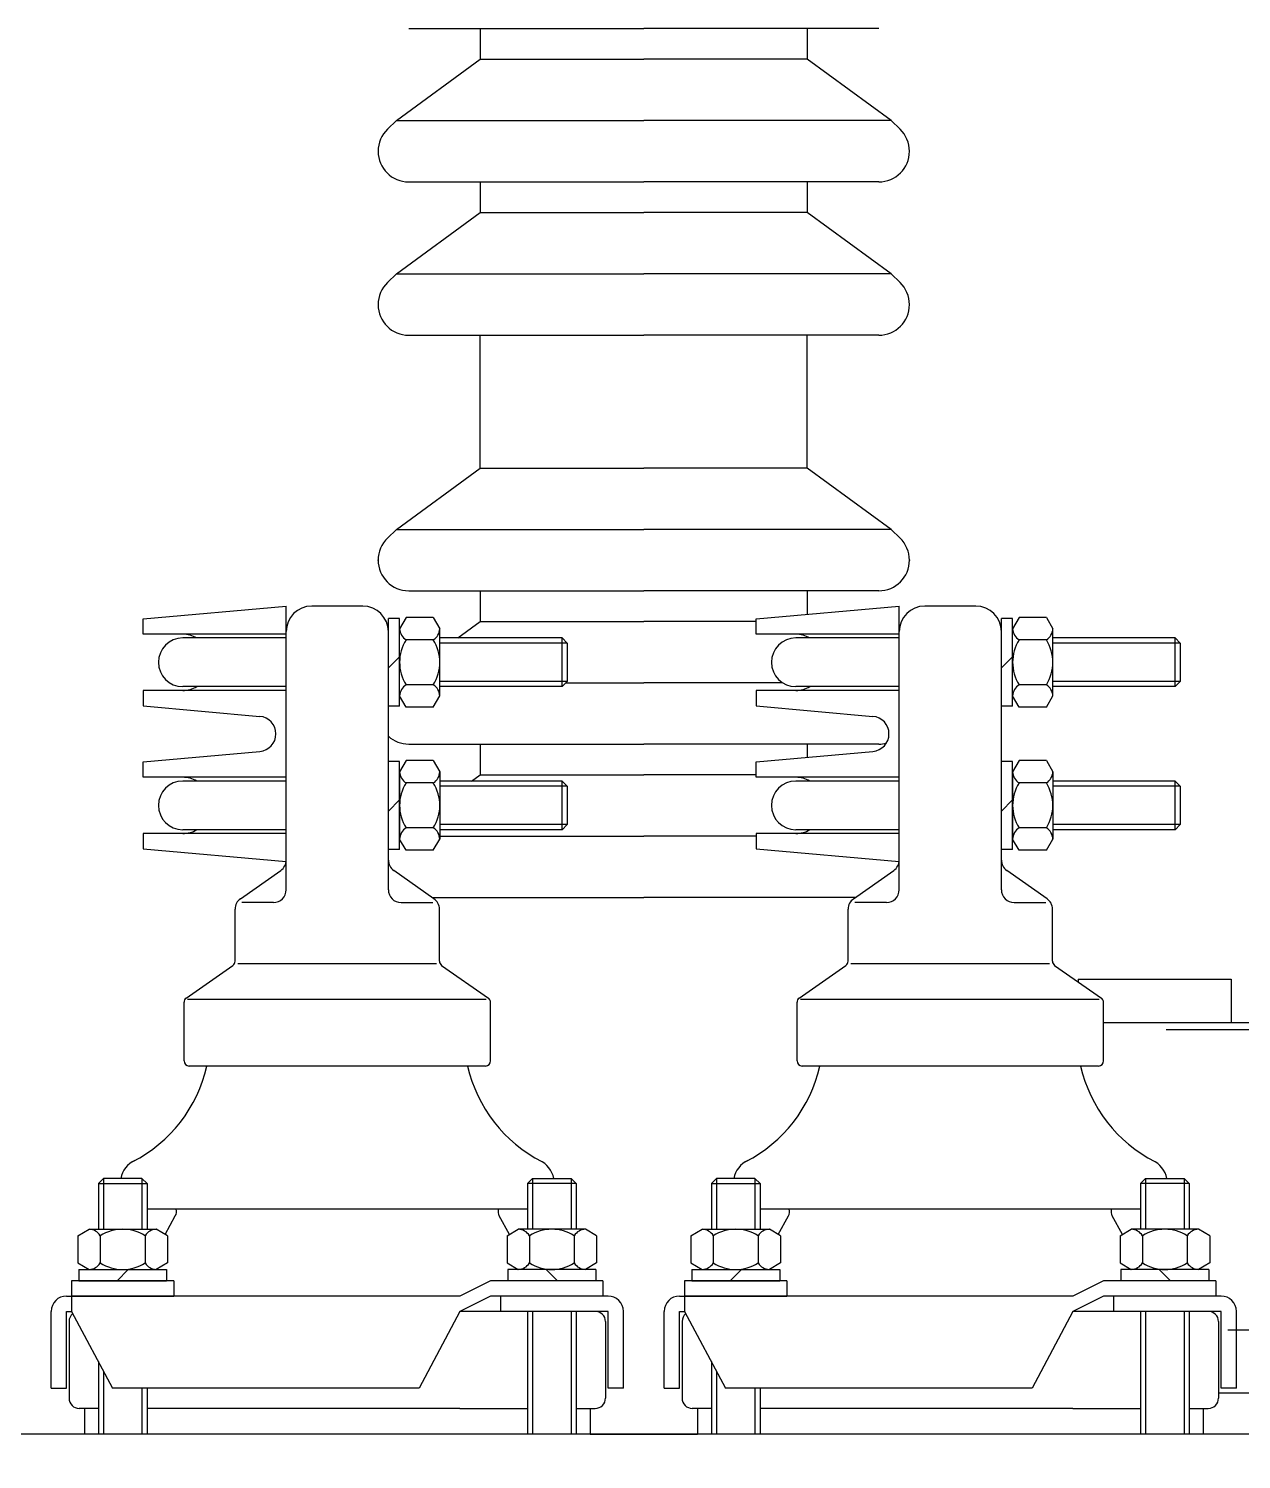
# Model space of a CAD drawing. Header units: millimetres. Extents: x 20 to 897, y 6 to 547.
# Drawn here: x 319.691 to 322.669, y 43.612 to 47.124 of the extents above; entities that cross this region are included whole.
import ezdxf

# ---------------------------------------------------------------- set-up
doc = ezdxf.new("R2010")
doc.units = ezdxf.units.MM
doc.layers.get('0').update_dxf_attribs({"color": 162})

# ---------------------------------------------------------------- blocks, each defined once
blk = doc.blocks.new('A$C52CC6504')
at = {"color": 150}
for p, q in [((0.6461448167763137, 1.379745823586859), (0.6929388411679156, 1.379745823586859)), ((0.6603864763735601, 1.379745823586859), (0.6603864763735601, 1.373642255187974)), ((0.7397328655595174, 1.379745823586859), (0.6929388411679156, 1.379745823586859)), ((0.7254912059622711, 1.379745823586859), (0.7254912059622711, 1.373642255187974)), ((0.6436785388393673, 1.361435118390204), (0.6603864763735601, 1.373642255187974)), ((0.6603864763735601, 1.373642255187974), (0.6929388411679156, 1.373642255187974)), ((0.7254912059622711, 1.373642255187974), (0.6929388411679156, 1.373642255187974)), ((0.7421991434964639, 1.361435118390204), (0.7254912059622711, 1.373642255187974)), ((0.6436785388393673, 1.361435118390204), (0.6419045802747405, 1.359721759736544)), ((0.6436785388393673, 1.361435118390204), (0.6929388411679156, 1.361435118390204)), ((0.7421991434964639, 1.361435118390204), (0.6929388411679156, 1.361435118390204)), ((0.7421991434964639, 1.361435118390204), (0.7439731020610907, 1.359721759736544)), ((0.6461448167763137, 1.349227981592662), (0.6929388411679156, 1.349227981592662)), ((0.6603864763735601, 1.349227981592662), (0.6603864763735601, 1.343124413193777)), ((0.7397328655595174, 1.349227981592662), (0.6929388411679156, 1.349227981592662)), ((0.7254912059622711, 1.349227981592662), (0.7254912059622711, 1.343124413193777)), ((0.6436785388393673, 1.330917276396008), (0.6603864763735601, 1.343124413193777)), ((0.6603864763735601, 1.343124413193777), (0.6929388411679156, 1.343124413193777)), ((0.7254912059622711, 1.343124413193777), (0.6929388411679156, 1.343124413193777)), ((0.7421991434964639, 1.330917276396008), (0.7254912059622711, 1.343124413193777)), ((0.6436785388393673, 1.330917276396008), (0.6419045802747405, 1.32920391774212)), ((0.6436785388393673, 1.330917276396008), (0.6929388411679156, 1.330917276396008)), ((0.7421991434964639, 1.330917276396008), (0.6929388411679156, 1.330917276396008)), ((0.7421991434964639, 1.330917276396008), (0.7439731020610907, 1.32920391774212)), ((0.6461448167763137, 1.318710139598238), (0.6929388411679156, 1.318710139598238)), ((0.6603864763735601, 1.292261343202995), (0.6603864763735601, 1.318710139598238)), ((0.7397328655595174, 1.318710139598238), (0.6929388411679156, 1.318710139598238)), ((0.7254912059622711, 1.292261343202995), (0.7254912059622711, 1.318710139598238)), ((0.6436785388393673, 1.280054206405453), (0.6603864763735601, 1.292261343202995)), ((0.6603864763735601, 1.292261343202995), (0.6929388411679156, 1.292261343202995)), ((0.7254912059622711, 1.292261343202995), (0.6929388411679156, 1.292261343202995)), ((0.7421991434964639, 1.280054206405453), (0.7254912059622711, 1.292261343202995)), ((0.6436785388393673, 1.280054206405453), (0.6419045802747405, 1.278340847751565)), ((0.6436785388393673, 1.280054206405453), (0.6929388411679156, 1.280054206405453)), ((0.7421991434964639, 1.280054206405453), (0.6929388411679156, 1.280054206405453)), ((0.7421991434964639, 1.280054206405453), (0.7439731020610907, 1.278340847751565)), ((0.6461448167763137, 1.267847069607683), (0.6929388411679156, 1.267847069607683)), ((0.6603864763735601, 1.267847069607683), (0.6603864763735601, 1.261743501208798)), ((0.7397328655595174, 1.267847069607683), (0.6929388411679156, 1.267847069607683)), ((0.7254912059622711, 1.267847069607683), (0.7254912059622711, 1.263160401015625)), ((0.5932472239862818, 1.262252131908667), (0.6217305431807745, 1.26479528540824)), ((0.6217305431807745, 1.258450117426833), (0.6217305431807745, 1.26479528540824)), ((0.6369894641782139, 1.26479528540824), (0.626816850179921, 1.26479528540824)), ((0.7153185919639782, 1.262252131908667), (0.7438019111584708, 1.26479528540824)), ((0.7438019111584708, 1.258450117426833), (0.7438019111584708, 1.26479528540824)), ((0.7590608321559102, 1.26479528540824), (0.7488882181576173, 1.26479528540824)), ((0.5932472239862818, 1.259200347709225), (0.5932472239862818, 1.262252131908667)), ((0.6420757711773604, 1.244856961971777), (0.6420757711773604, 1.262353858048641)), ((0.6443137462572395, 1.262353858048641), (0.6420757711773604, 1.262353858048641)), ((0.6456021710453115, 1.262531878793538), (0.6443137462572395, 1.260300261597763)), ((0.6443137462572395, 1.244856961971777), (0.6443137462572395, 1.262353858048641)), ((0.6510311686849946, 1.262531878793538), (0.6456021710453115, 1.262531878793538)), ((0.6510311686849946, 1.262531878793538), (0.6523195934730666, 1.260300261597763)), ((0.6558788140598608, 1.258450117426833), (0.6603864763735601, 1.261743501208798)), ((0.6603864763735601, 1.261743501208798), (0.6929388411679156, 1.261743501208798)), ((0.7153185919639782, 1.261743501208798), (0.6929388411679156, 1.261743501208798)), ((0.7153185919639782, 1.259200347709225), (0.7153185919639782, 1.262252131908667)), ((0.7641471391550567, 1.244856961971777), (0.7641471391550567, 1.262353858048641)), ((0.7663851142340263, 1.262353858048641), (0.7641471391550567, 1.262353858048641)), ((0.7676735390230078, 1.262531878793538), (0.7663851142340263, 1.260300261597763)), ((0.7663851142340263, 1.244856961971777), (0.7663851142340263, 1.262353858048641)), ((0.7731025366617814, 1.262531878793538), (0.7676735390230078, 1.262531878793538)), ((0.7731025366617814, 1.262531878793538), (0.7743909614507629, 1.260300261597763)), ((0.6217305431807745, 1.259200347709225), (0.5932472239862818, 1.259200347709225)), ((0.6217305431807745, 1.20833727771867), (0.6217305431807745, 1.259708978409094)), ((0.6420757711773604, 1.20833727771867), (0.6420757711773604, 1.259708978409094)), ((0.6443137462572395, 1.246910558422655), (0.6443137462572395, 1.260300261597763)), ((0.6523195934730666, 1.246910558422655), (0.6523195934730666, 1.260300261597763)), ((0.7438019111584708, 1.259200347709225), (0.7153185919639782, 1.259200347709225)), ((0.7438019111584708, 1.20833727771867), (0.7438019111584708, 1.259708978409094)), ((0.7641471391550567, 1.20833727771867), (0.7641471391550567, 1.259708978409094)), ((0.7663851142340263, 1.246910558422655), (0.7663851142340263, 1.260300261597763)), ((0.7743909614507629, 1.246910558422655), (0.7743909614507629, 1.260300261597763)), ((0.6217305431807745, 1.258450117426833), (0.6011437156018928, 1.258450117426833)), ((0.6510311686849946, 1.258068644401988), (0.6456021710453115, 1.258068644401988)), ((0.6766626587711926, 1.258450117426833), (0.6523195934730666, 1.258450117426833)), ((0.6776799201704762, 1.257432856027094), (0.6523195934730666, 1.257432856027094)), ((0.6766626587711926, 1.248760702593586), (0.6766626587711926, 1.258450117426833)), ((0.6776799201704762, 1.257432856027094), (0.6766626587711926, 1.258450117426833)), ((0.6776799201704762, 1.257432856027094), (0.6776799201704762, 1.249777963993324)), ((0.7438019111584708, 1.258450117426833), (0.7232150835795892, 1.258450117426833)), ((0.7731025366617814, 1.258068644401988), (0.7676735390230078, 1.258068644401988)), ((0.7987340267479794, 1.258450117426833), (0.7743909614507629, 1.258450117426833)), ((0.7997512881481725, 1.257432856027094), (0.7743909614507629, 1.257432856027094)), ((0.7987340267479794, 1.248760702593586), (0.7987340267479794, 1.258450117426833)), ((0.7997512881481725, 1.257432856027094), (0.7987340267479794, 1.258450117426833)), ((0.7997512881481725, 1.257432856027094), (0.7997512881481725, 1.249777963993324)), ((0.6443137462572395, 1.254724397549921), (0.6420757711773604, 1.252486422470497)), ((0.7663851142340263, 1.254724397549921), (0.7641471391550567, 1.252486422470497)), ((0.6217305431807745, 1.248010472311194), (0.5932472239862818, 1.248010472311194)), ((0.5932472239862818, 1.248010472311194), (0.5932472239862818, 1.244958688111979)), ((0.6217305431807745, 1.248760702593586), (0.6011437156018928, 1.248760702593586)), ((0.6510311686849946, 1.249142175618431), (0.6456021710453115, 1.249142175618431)), ((0.6776799201704762, 1.249777963993324), (0.6523195934730666, 1.249777963993324)), ((0.6766626587711926, 1.248760702593586), (0.6523195934730666, 1.248760702593586)), ((0.6776799201704762, 1.249777963993324), (0.6766626587711926, 1.248760702593586)), ((0.6774383205881804, 1.249536364411028), (0.6929388411679156, 1.249536364411028)), ((0.720585623965917, 1.249536364411028), (0.6929388411679156, 1.249536364411028)), ((0.7438019111584708, 1.248010472311194), (0.7153185919639782, 1.248010472311194)), ((0.7153185919639782, 1.248010472311194), (0.7153185919639782, 1.244958688111979)), ((0.7438019111584708, 1.248760702593586), (0.7232150835795892, 1.248760702593586)), ((0.7731025366617814, 1.249142175618431), (0.7676735390230078, 1.249142175618431)), ((0.7997512881481725, 1.249777963993324), (0.7743909614507629, 1.249777963993324)), ((0.7987340267479794, 1.248760702593586), (0.7743909614507629, 1.248760702593586)), ((0.7997512881481725, 1.249777963993324), (0.7987340267479794, 1.248760702593586)), ((0.5932472239862818, 1.244958688111979), (0.6164894841074329, 1.242841411299764)), ((0.6443137462572395, 1.244856961971777), (0.6420757711773604, 1.244856961971777)), ((0.6456021710453115, 1.24467894122688), (0.6443137462572395, 1.246910558422655)), ((0.6510311686849946, 1.24467894122688), (0.6456021710453115, 1.24467894122688)), ((0.6510311686849946, 1.24467894122688), (0.6523195934730666, 1.246910558422655)), ((0.7153185919639782, 1.244958688111979), (0.7385608520842197, 1.242841411299764)), ((0.7663851142340263, 1.244856961971777), (0.7641471391550567, 1.244856961971777)), ((0.7676735390230078, 1.24467894122688), (0.7663851142340263, 1.246910558422655)), ((0.7731025366617814, 1.24467894122688), (0.7676735390230078, 1.24467894122688)), ((0.7731025366617814, 1.24467894122688), (0.7743909614507629, 1.246910558422655)), ((0.6461448167763137, 1.237329227613259), (0.6929388411679156, 1.237329227613259)), ((0.6603864763735601, 1.237329227613259), (0.6603864763735601, 1.231225659214374)), ((0.7397328655595174, 1.237329227613259), (0.6929388411679156, 1.237329227613259)), ((0.7254912059622711, 1.237329227613259), (0.7254912059622711, 1.234695497107964)), ((0.5932472239862818, 1.233768812713947), (0.6164894841074329, 1.235886089525934)), ((0.5932472239862818, 1.230717028514505), (0.5932472239862818, 1.233768812713947)), ((0.6420757711773604, 1.216373642777057), (0.6420757711773604, 1.233870538853921)), ((0.6443137462572395, 1.233870538853921), (0.6420757711773604, 1.233870538853921)), ((0.6456021710453115, 1.234048559598818), (0.6443137462572395, 1.231816942403043)), ((0.6443137462572395, 1.216373642777057), (0.6443137462572395, 1.233870538853921)), ((0.6510311686849946, 1.234048559598818), (0.6456021710453115, 1.234048559598818)), ((0.6510311686849946, 1.234048559598818), (0.6523195934730666, 1.231816942403043)), ((0.7153185919639782, 1.233768812713947), (0.7385608520842197, 1.235886089525934)), ((0.7153185919639782, 1.230717028514505), (0.7153185919639782, 1.233768812713947)), ((0.7641471391550567, 1.216373642777057), (0.7641471391550567, 1.233870538853921)), ((0.7663851142340263, 1.233870538853921), (0.7641471391550567, 1.233870538853921)), ((0.7676735390230078, 1.234048559598818), (0.7663851142340263, 1.231816942403043)), ((0.7663851142340263, 1.216373642777057), (0.7663851142340263, 1.233870538853921)), ((0.7731025366617814, 1.234048559598818), (0.7676735390230078, 1.234048559598818)), ((0.7731025366617814, 1.234048559598818), (0.7743909614507629, 1.231816942403043)), ((0.6217305431807745, 1.230717028514505), (0.5932472239862818, 1.230717028514505)), ((0.6443137462572395, 1.231816942403043), (0.6443137462572395, 1.218427239227935)), ((0.6523195934730666, 1.231816942403043), (0.6523195934730666, 1.218427239227935)), ((0.6586634703151049, 1.229966798232113), (0.6603864763735601, 1.231225659214374)), ((0.6603864763735601, 1.231225659214374), (0.6929388411679156, 1.231225659214374)), ((0.7153185919639782, 1.231225659214374), (0.6929388411679156, 1.231225659214374)), ((0.7438019111584708, 1.230717028514505), (0.7153185919639782, 1.230717028514505)), ((0.7663851142340263, 1.231816942403043), (0.7663851142340263, 1.218427239227935)), ((0.7743909614507629, 1.231816942403043), (0.7743909614507629, 1.218427239227935)), ((0.6217305431807745, 1.229966798232113), (0.6011437156018928, 1.229966798232113)), ((0.6510311686849946, 1.22958532520704), (0.6456021710453115, 1.22958532520704)), ((0.6766626587711926, 1.229966798232113), (0.6523195934730666, 1.229966798232113)), ((0.6776799201704762, 1.228949536832147), (0.6523195934730666, 1.228949536832147)), ((0.6766626587711926, 1.220277383398866), (0.6766626587711926, 1.229966798232113)), ((0.6776799201704762, 1.228949536832147), (0.6766626587711926, 1.229966798232113)), ((0.6776799201704762, 1.228949536832147), (0.6776799201704762, 1.221294644798604)), ((0.7438019111584708, 1.229966798232113), (0.7232150835795892, 1.229966798232113)), ((0.7731025366617814, 1.22958532520704), (0.7676735390230078, 1.22958532520704)), ((0.7987340267479794, 1.229966798232113), (0.7743909614507629, 1.229966798232113)), ((0.7997512881481725, 1.228949536832147), (0.7743909614507629, 1.228949536832147)), ((0.7987340267479794, 1.220277383398866), (0.7987340267479794, 1.229966798232113)), ((0.7997512881481725, 1.228949536832147), (0.7987340267479794, 1.229966798232113)), ((0.7997512881481725, 1.228949536832147), (0.7997512881481725, 1.221294644798604)), ((0.6443137462572395, 1.226241078355201), (0.6420757711773604, 1.22400310327555)), ((0.7663851142340263, 1.226241078355201), (0.7641471391550567, 1.22400310327555)), ((0.6217305431807745, 1.219527153116474), (0.5932472239862818, 1.219527153116474)), ((0.5932472239862818, 1.219527153116474), (0.5932472239862818, 1.216475368917031)), ((0.6217305431807745, 1.220277383398866), (0.6011437156018928, 1.220277383398866)), ((0.6510311686849946, 1.220658856423711), (0.6456021710453115, 1.220658856423711)), ((0.6522353192465289, 1.219018522416604), (0.6929388411679156, 1.219018522416604)), ((0.6776799201704762, 1.221294644798604), (0.6523195934730666, 1.221294644798604)), ((0.6766626587711926, 1.220277383398866), (0.6523195934730666, 1.220277383398866)), ((0.6776799201704762, 1.221294644798604), (0.6766626587711926, 1.220277383398866)), ((0.7153185919639782, 1.219018522416604), (0.6929388411679156, 1.219018522416604)), ((0.7438019111584708, 1.219527153116474), (0.7153185919639782, 1.219527153116474)), ((0.7153185919639782, 1.219527153116474), (0.7153185919639782, 1.216475368917031)), ((0.7438019111584708, 1.220277383398866), (0.7232150835795892, 1.220277383398866)), ((0.7731025366617814, 1.220658856423711), (0.7676735390230078, 1.220658856423711)), ((0.7997512881481725, 1.221294644798604), (0.7743909614507629, 1.221294644798604)), ((0.7987340267479794, 1.220277383398866), (0.7743909614507629, 1.220277383398866)), ((0.7997512881481725, 1.221294644798604), (0.7987340267479794, 1.220277383398866)), ((0.5932472239862818, 1.216475368917031), (0.6217305431807745, 1.213932215417458)), ((0.6443137462572395, 1.216373642777057), (0.6420757711773604, 1.216373642777057)), ((0.6456021710453115, 1.21619562203216), (0.6443137462572395, 1.218427239227935)), ((0.6510311686849946, 1.21619562203216), (0.6456021710453115, 1.21619562203216)), ((0.6510311686849946, 1.21619562203216), (0.6523195934730666, 1.218427239227935)), ((0.7153185919639782, 1.216475368917031), (0.7438019111584708, 1.213932215417458)), ((0.7663851142340263, 1.216373642777057), (0.7641471391550567, 1.216373642777057)), ((0.7676735390230078, 1.21619562203216), (0.7663851142340263, 1.218427239227935)), ((0.7731025366617814, 1.21619562203216), (0.7676735390230078, 1.21619562203216)), ((0.7731025366617814, 1.21619562203216), (0.7743909614507629, 1.218427239227935)), ((0.6126426799144156, 1.206553449731132), (0.6206457924497499, 1.212155628505684)), ((0.6511636344437193, 1.206553449731132), (0.6431605219083849, 1.212155628505684)), ((0.7347140478921119, 1.206553449731132), (0.7427171604265368, 1.212155628505684)), ((0.7732350024214156, 1.206553449731132), (0.7652318898860813, 1.212155628505684)), ((0.6191873896812012, 1.205794124219096), (0.6128765155542624, 1.205794124219096)), ((0.6446189246769336, 1.205794124219096), (0.6509297988038725, 1.205794124219096)), ((0.6507951546043387, 1.206811385618835), (0.6929388411679156, 1.206811385618835)), ((0.7350825277314925, 1.206811385618835), (0.6929388411679156, 1.206811385618835)), ((0.7412587576588976, 1.205794124219096), (0.7349478835319587, 1.205794124219096)), ((0.76669029265463, 1.205794124219096), (0.7730011667815688, 1.205794124219096)), ((0.6115579291824815, 1.194116630226631), (0.6115579291824815, 1.204470017205608)), ((0.6522483851756533, 1.194116630226631), (0.6522483851756533, 1.204470017205608)), ((0.7336292971601779, 1.194116630226631), (0.7336292971601779, 1.204470017205608)), ((0.7743197531533497, 1.194116630226631), (0.7743197531533497, 1.204470017205608)), ((0.6516638247310311, 1.193586987421327), (0.612075478505858, 1.193586987421327)), ((0.7737351927087275, 1.193586987421327), (0.7341468464835543, 1.193586987421327)), ((0.6018192154776898, 1.186769887827609), (0.6111240288907993, 1.193283257216422)), ((0.652682285468245, 1.193283257216422), (0.661987098880445, 1.186769887827609)), ((0.7238905834553861, 1.186769887827609), (0.7331953968675862, 1.193283257216422)), ((0.7747536534450319, 1.193283257216422), (0.7840584668581414, 1.186769887827609)), ((0.7794060601515866, 1.190535203221884), (0.8099239021464655, 1.190535203221884)), ((0.7794060601515866, 1.190535203221884), (0.7794060601515866, 1.190026572522015)), ((0.8099239021464655, 1.190535203221884), (0.8099239021464655, 1.181870020372912)), ((0.6013853151850981, 1.174259020824934), (0.6013853151850981, 1.185936514817172)), ((0.6615508738057088, 1.186466157622704), (0.6020977689338451, 1.186466157622704)), ((0.6624209991739463, 1.174259020824934), (0.6624209991739463, 1.185936514817172)), ((0.7234566831618849, 1.174259020824934), (0.7234566831618849, 1.185936514817172)), ((0.7836222417834051, 1.186466157622704), (0.7241691369115415, 1.186466157622704)), ((0.7844923671507331, 1.174259020824934), (0.7844923671507331, 1.185936514817172)), ((0.8211962097782362, 1.181870020372912), (0.7844923671507331, 1.181870020372912)), ((0.8190197695446386, 1.180480723850337), (0.7969387544696929, 1.180480723850337)), ((0.6614037377737532, 1.173241759425196), (0.6024025765843817, 1.173241759425196)), ((0.7834751057514495, 1.173241759425196), (0.724473944562078, 1.173241759425196)), ((0.5853507323706708, 1.150862008629133), (0.5843334709704777, 1.149844747229395)), ((0.5853507323706708, 1.150862008629133), (0.5853507323706708, 1.140760602929163)), ((0.5930056244039861, 1.150862008629133), (0.5853507323706708, 1.150862008629133)), ((0.5930056244039861, 1.150862008629133), (0.5930056244039861, 1.140760602929163)), ((0.5930056244039861, 1.150862008629133), (0.5940228858041792, 1.149844747229395)), ((0.6708006899541488, 1.150862008629133), (0.6697834285548652, 1.149844747229395)), ((0.6708006899541488, 1.150862008629133), (0.6708006899541488, 1.140760602929163)), ((0.6708006899541488, 1.150862008629133), (0.6784555819883735, 1.150862008629133)), ((0.6784555819883735, 1.150862008629133), (0.6784555819883735, 1.140760602929163)), ((0.6784555819883735, 1.150862008629133), (0.6794728433876571, 1.149844747229395)), ((0.7074221003474577, 1.150862008629133), (0.7064048389481741, 1.149844747229395)), ((0.7074221003474577, 1.150862008629133), (0.7074221003474577, 1.140760602929163)), ((0.7150769923816824, 1.150862008629133), (0.7074221003474577, 1.150862008629133)), ((0.7150769923816824, 1.150862008629133), (0.7150769923816824, 1.140760602929163)), ((0.7150769923816824, 1.150862008629133), (0.716094253780966, 1.149844747229395)), ((0.7928720579318451, 1.150862008629133), (0.791854796531652, 1.149844747229395)), ((0.7928720579318451, 1.150862008629133), (0.7928720579318451, 1.140760602929163)), ((0.7928720579318451, 1.150862008629133), (0.8005269499651604, 1.150862008629133)), ((0.8005269499651604, 1.150862008629133), (0.8005269499651604, 1.140760602929163)), ((0.8005269499651604, 1.150862008629133), (0.8015442113653535, 1.149844747229395)), ((0.5843334709704777, 1.149844747229395), (0.5843334709704777, 1.140760602929163)), ((0.5843334709704777, 1.149844747229395), (0.5940228858041792, 1.149844747229395)), ((0.5940228858041792, 1.149844747229395), (0.5940228858041792, 1.140760602929163)), ((0.6697834285548652, 1.149844747229395), (0.6697834285548652, 1.140760602929163)), ((0.6794728433876571, 1.149844747229395), (0.6697834285548652, 1.149844747229395)), ((0.6794728433876571, 1.149844747229395), (0.6794728433876571, 1.140760602929163)), ((0.7064048389481741, 1.149844747229395), (0.7064048389481741, 1.140760602929163)), ((0.7064048389481741, 1.149844747229395), (0.716094253780966, 1.149844747229395)), ((0.716094253780966, 1.149844747229395), (0.716094253780966, 1.140760602929163)), ((0.791854796531652, 1.149844747229395), (0.791854796531652, 1.140760602929163)), ((0.8015442113653535, 1.149844747229395), (0.791854796531652, 1.149844747229395)), ((0.8015442113653535, 1.149844747229395), (0.8015442113653535, 1.140760602929163)), ((0.6697834285548652, 1.144758440230476), (0.5940228858041792, 1.144758440230476)), ((0.5976329613347389, 1.139744506084867), (0.5996522523644217, 1.143406142858225)), ((0.6661733530243055, 1.139744506084867), (0.6641540619937132, 1.143406142858225)), ((0.791854796531652, 1.144758440230476), (0.716094253780966, 1.144758440230476)), ((0.7197043293115257, 1.139744506084867), (0.721723620342118, 1.143406142858225)), ((0.7882447210010923, 1.139744506084867), (0.7862254299714095, 1.143406142858225)), ((0.5802517096042266, 1.139472178140409), (0.5824833267995473, 1.140760602929163)), ((0.5802517096042266, 1.139472178140409), (0.5802517096042266, 1.134043180501408)), ((0.5824833267995473, 1.140760602929163), (0.5958730299742001, 1.140760602929163)), ((0.584714943994868, 1.139472178140409), (0.584714943994868, 1.134043180501408)), ((0.5936414127788794, 1.139472178140409), (0.5936414127788794, 1.134043180501408)), ((0.5981046471704303, 1.139472178140409), (0.5958730299742001, 1.140760602929163)), ((0.5981046471704303, 1.139472178140409), (0.5981046471704303, 1.134043180501408)), ((0.6657016671877045, 1.139472178140409), (0.6679332843839347, 1.140760602929163)), ((0.6657016671877045, 1.139472178140409), (0.6657016671877045, 1.134043180501408)), ((0.6813229875585876, 1.140760602929163), (0.6679332843839347, 1.140760602929163)), ((0.6701649015792555, 1.139472178140409), (0.6701649015792555, 1.134043180501408)), ((0.6790913703632668, 1.139472178140409), (0.6790913703632668, 1.134043180501408)), ((0.6835546047548178, 1.139472178140409), (0.6813229875585876, 1.140760602929163)), ((0.6835546047548178, 1.139472178140409), (0.6835546047548178, 1.134043180501408)), ((0.7023230775810134, 1.139472178140409), (0.7045546947772436, 1.140760602929163)), ((0.7023230775810134, 1.139472178140409), (0.7023230775810134, 1.134043180501408)), ((0.7045546947772436, 1.140760602929163), (0.7179443979518965, 1.140760602929163)), ((0.7067863119725644, 1.139472178140409), (0.7067863119725644, 1.134043180501408)), ((0.7157127807556662, 1.139472178140409), (0.7157127807556662, 1.134043180501408)), ((0.7201760151481267, 1.139472178140409), (0.7179443979518965, 1.140760602929163)), ((0.7201760151481267, 1.139472178140409), (0.7201760151481267, 1.134043180501408)), ((0.7877730351654009, 1.139472178140409), (0.7900046523616311, 1.140760602929163)), ((0.7877730351654009, 1.139472178140409), (0.7877730351654009, 1.134043180501408)), ((0.8033943555362839, 1.140760602929163), (0.7900046523616311, 1.140760602929163)), ((0.7922362695569518, 1.139472178140409), (0.7922362695569518, 1.134043180501408)), ((0.8011627383400537, 1.139472178140409), (0.8011627383400537, 1.134043180501408)), ((0.8056259727316046, 1.139472178140409), (0.8033943555362839, 1.140760602929163)), ((0.8056259727316046, 1.139472178140409), (0.8056259727316046, 1.134043180501408)), ((0.5802517096042266, 1.134043180501408), (0.5824833267995473, 1.132754755712654)), ((0.5981046471704303, 1.134043180501408), (0.5958730299742001, 1.132754755712654)), ((0.6657016671877045, 1.134043180501408), (0.6679332843839347, 1.132754755712654)), ((0.6835546047548178, 1.134043180501408), (0.6813229875585876, 1.132754755712654)), ((0.7023230775810134, 1.134043180501408), (0.7045546947772436, 1.132754755712654)), ((0.7201760151481267, 1.134043180501408), (0.7179443979518965, 1.132754755712654)), ((0.7877730351654009, 1.134043180501408), (0.7900046523616311, 1.132754755712654)), ((0.8056259727316046, 1.134043180501408), (0.8033943555362839, 1.132754755712654)), ((0.5804297303482144, 1.132754755712654), (0.597926626425533, 1.132754755712654)), ((0.5804297303482144, 1.132754755712654), (0.5804297303482144, 1.130516780633002)), ((0.5824833267995473, 1.132754755712654), (0.5958730299742001, 1.132754755712654)), ((0.5902971659268132, 1.132754755712654), (0.5880591908469341, 1.130516780633002)), ((0.597926626425533, 1.132754755712654), (0.597926626425533, 1.130516780633002)), ((0.6658796879326019, 1.132754755712654), (0.6658796879326019, 1.130516780633002)), ((0.6833765840099204, 1.132754755712654), (0.6658796879326019, 1.132754755712654)), ((0.6813229875585876, 1.132754755712654), (0.6679332843839347, 1.132754755712654)), ((0.6735091484313216, 1.132754755712654), (0.6757471235112007, 1.130516780633002)), ((0.6833765840099204, 1.132754755712654), (0.6833765840099204, 1.130516780633002)), ((0.7025010983259108, 1.132754755712654), (0.7199979944032293, 1.132754755712654)), ((0.7025010983259108, 1.132754755712654), (0.7025010983259108, 1.130516780633002)), ((0.7045546947772436, 1.132754755712654), (0.7179443979518965, 1.132754755712654)), ((0.7123685339045096, 1.132754755712654), (0.7101305588246305, 1.130516780633002)), ((0.7199979944032293, 1.132754755712654), (0.7199979944032293, 1.130516780633002)), ((0.7879510559102982, 1.132754755712654), (0.7879510559102982, 1.130516780633002)), ((0.8054479519867073, 1.132754755712654), (0.7879510559102982, 1.132754755712654)), ((0.8033943555362839, 1.132754755712654), (0.7900046523616311, 1.132754755712654)), ((0.795580516409018, 1.132754755712654), (0.797818491488897, 1.130516780633002)), ((0.8054479519867073, 1.132754755712654), (0.8054479519867073, 1.130516780633002)), ((0.5790055643890355, 1.130516780633002), (0.5790055643890355, 1.127464996433559)), ((0.5993507923856214, 1.130516780633002), (0.5790055643890355, 1.130516780633002)), ((0.5804297303482144, 1.130516780633002), (0.597926626425533, 1.130516780633002)), ((0.5993507923856214, 1.130516780633002), (0.5993507923856214, 1.127464996433559)), ((0.6624209991739463, 1.130516780633002), (0.6563174307746067, 1.127464996433559)), ((0.6848007499690993, 1.130516780633002), (0.6624209991739463, 1.130516780633002)), ((0.6833765840099204, 1.130516780633002), (0.6658796879326019, 1.130516780633002)), ((0.6848007499690993, 1.130516780633002), (0.6848007499690993, 1.127464996433559)), ((0.7010769323667319, 1.130516780633002), (0.7010769323667319, 1.127464996433559)), ((0.7214221603624082, 1.130516780633002), (0.7010769323667319, 1.130516780633002)), ((0.7025010983259108, 1.130516780633002), (0.7199979944032293, 1.130516780633002)), ((0.7214221603624082, 1.130516780633002), (0.7214221603624082, 1.127464996433559)), ((0.7844923671507331, 1.130516780633002), (0.778388798752303, 1.127464996433559)), ((0.8068721179467957, 1.130516780633002), (0.7844923671507331, 1.130516780633002)), ((0.8054479519867073, 1.130516780633002), (0.7879510559102982, 1.130516780633002)), ((0.8068721179467957, 1.130516780633002), (0.8068721179467957, 1.127464996433559)), ((0.5779883029888424, 1.127464996433559), (0.5993507923856214, 1.127464996433559)), ((0.6563174307746067, 1.127464996433559), (0.5790055643890355, 1.127464996433559)), ((0.5790055643890355, 1.127464996433559), (0.5790055643890355, 1.124413212234117)), ((0.6624209991739463, 1.127464996433559), (0.6563174307746067, 1.124413212234117)), ((0.6848007499690993, 1.127464996433559), (0.6624209991739463, 1.127464996433559)), ((0.664455521973423, 1.124413212234117), (0.664455521973423, 1.127464996433559)), ((0.6858180113692924, 1.127464996433559), (0.664455521973423, 1.127464996433559)), ((0.7000596709665388, 1.127464996433559), (0.7214221603624082, 1.127464996433559)), ((0.778388798752303, 1.127464996433559), (0.7010769323667319, 1.127464996433559)), ((0.7010769323667319, 1.127464996433559), (0.7010769323667319, 1.124413212234117)), ((0.7844923671507331, 1.127464996433559), (0.778388798752303, 1.124413212234117)), ((0.8068721179467957, 1.127464996433559), (0.7844923671507331, 1.127464996433559)), ((0.7865268899502098, 1.124413212234117), (0.7865268899502098, 1.127464996433559)), ((0.8078893793469888, 1.127464996433559), (0.7865268899502098, 1.127464996433559)), ((0.5749365187900821, 1.109154291236905), (0.5749365187900821, 1.124413212234117)), ((0.5779883029888424, 1.109154291236905), (0.5779883029888424, 1.124413212234117)), ((0.5779883029888424, 1.124413212234117), (0.5790055643890355, 1.124413212234117)), ((0.578496933688939, 1.122378689434413), (0.578496933688939, 1.107119768437201)), ((0.5790055643890355, 1.124413212234117), (0.5871436555869423, 1.109154291236905)), ((0.6563174307746067, 1.124413212234117), (0.6481793395757904, 1.109154291236905)), ((0.6832748578697192, 1.124413212234117), (0.6563174307746067, 1.124413212234117)), ((0.6858180113692924, 1.124413212234117), (0.664455521973423, 1.124413212234117)), ((0.6697834285548652, 1.124413212234117), (0.6697834285548652, 1.099998938638578)), ((0.6708006899541488, 1.124413212234117), (0.6708006899541488, 1.099998938638578)), ((0.6784555819883735, 1.124413212234117), (0.6784555819883735, 1.099998938638578)), ((0.6794728433876571, 1.124413212234117), (0.6794728433876571, 1.099998938638578)), ((0.6853093806691959, 1.122378689434413), (0.6853093806691959, 1.107119768437201)), ((0.6858180113692924, 1.109154291236905), (0.6858180113692924, 1.124413212234117)), ((0.6888697955689622, 1.109154291236905), (0.6888697955689622, 1.124413212234117)), ((0.697007886766869, 1.109154291236905), (0.697007886766869, 1.124413212234117)), ((0.7000596709665388, 1.109154291236905), (0.7000596709665388, 1.124413212234117)), ((0.7000596709665388, 1.124413212234117), (0.7010769323667319, 1.124413212234117)), ((0.7005683016666353, 1.122378689434413), (0.7005683016666353, 1.107119768437201)), ((0.7010769323667319, 1.124413212234117), (0.7092150235646386, 1.109154291236905)), ((0.778388798752303, 1.124413212234117), (0.7702507075534868, 1.109154291236905)), ((0.8053462258474156, 1.124413212234117), (0.778388798752303, 1.124413212234117)), ((0.8078893793469888, 1.124413212234117), (0.7865268899502098, 1.124413212234117)), ((0.791854796531652, 1.124413212234117), (0.791854796531652, 1.099998938638578)), ((0.7928720579318451, 1.124413212234117), (0.7928720579318451, 1.099998938638578)), ((0.8005269499651604, 1.124413212234117), (0.8005269499651604, 1.099998938638578)), ((0.8015442113653535, 1.124413212234117), (0.8015442113653535, 1.099998938638578)), ((0.8073807486468922, 1.122378689434413), (0.8073807486468922, 1.107119768437201)), ((0.8078893793469888, 1.109154291236905), (0.8078893793469888, 1.124413212234117)), ((0.8109411635457491, 1.109154291236905), (0.8109411635457491, 1.124413212234117)), ((0.8092206622393405, 1.120709240752035), (0.8344013978119165, 1.120709240752035)), ((0.5843334709704777, 1.114423387393686), (0.5843334709704777, 1.099998938638578)), ((0.7064048389481741, 1.114423387393686), (0.7064048389481741, 1.099998938638578)), ((0.5853507323706708, 1.112516022269233), (0.5853507323706708, 1.099998938638578)), ((0.7074221003474577, 1.112516022269233), (0.7074221003474577, 1.099998938638578)), ((0.5749365187900821, 1.109154291236905), (0.5779883029888424, 1.109154291236905)), ((0.6481793395757904, 1.109154291236905), (0.5871436555869423, 1.109154291236905)), ((0.5930056244039861, 1.109154291236905), (0.5930056244039861, 1.099998938638578)), ((0.5940228858041792, 1.109154291236905), (0.5940228858041792, 1.099998938638578)), ((0.6888697955689622, 1.109154291236905), (0.6858180113692924, 1.109154291236905)), ((0.697007886766869, 1.109154291236905), (0.7000596709665388, 1.109154291236905)), ((0.7702507075534868, 1.109154291236905), (0.7092150235646386, 1.109154291236905)), ((0.7150769923816824, 1.109154291236905), (0.7150769923816824, 1.099998938638578)), ((0.716094253780966, 1.109154291236905), (0.716094253780966, 1.099998938638578)), ((0.8226396696434222, 1.108137029837167), (0.8073807486468922, 1.108137029837167)), ((0.8109411635457491, 1.109154291236905), (0.8078893793469888, 1.109154291236905)), ((0.5843334709704777, 1.105085245637724), (0.5805314564884156, 1.105085245637724)), ((0.5815487178886087, 1.105085245637724), (0.5815487178886087, 1.099998938638578)), ((0.6563174307746067, 1.105085245637724), (0.5940228858041792, 1.105085245637724)), ((0.6563174307746067, 1.105085245637724), (0.6697834285548652, 1.105085245637724)), ((0.6794728433876571, 1.105085245637724), (0.6832748578697192, 1.105085245637724)), ((0.6822575964695261, 1.105085245637724), (0.6822575964695261, 1.099998938638578)), ((0.7064048389481741, 1.105085245637724), (0.702602824466112, 1.105085245637724)), ((0.7036200858663051, 1.105085245637724), (0.7036200858663051, 1.099998938638578)), ((0.778388798752303, 1.105085245637724), (0.716094253780966, 1.105085245637724)), ((0.778388798752303, 1.105085245637724), (0.791854796531652, 1.105085245637724)), ((0.8015442113653535, 1.105085245637724), (0.8053462258474156, 1.105085245637724)), ((0.8043289644472225, 1.105085245637724), (0.8043289644472225, 1.099998938638578)), ((0.6822575964695261, 1.099998938638578), (0.5815487178886087, 1.099998938638578)), ((0.6822575964695261, 1.099998938638578), (0.7036200858663051, 1.099998938638578)), ((0.8043289644472225, 1.099998938638578), (0.7036200858663051, 1.099998938638578)), ((0.8344013978119165, 1.099998938638578), (0.7519387919835481, 1.099998938638578))]:
    blk.add_line(p, q, dxfattribs=at)
blk.add_lwpolyline([(0.09543933926556747, 1.069998963647663), (1.290438343070264, 1.069998963647663), (1.290438343070264, 1.099998938638578), (0.09543933926556747, 1.099998938638578)], close=True, dxfattribs=at)
for centre, radius, start, end in [((0.6461448167763137, 1.355331549991547), 0.006103568398871419, 134.0044583007244, 180), ((0.7397328655595174, 1.355331549991547), 0.006103568398871419, 0, 45.99554169927557), ((0.6461448167763137, 1.355331549991547), 0.006103568398871419, 180, 270), ((0.7397328655595174, 1.355331549991547), 0.006103568398871419, 270, 0), ((0.6461448167763137, 1.324813707997123), 0.006103568398871419, 134.0044583007244, 180), ((0.7397328655595174, 1.324813707997123), 0.006103568398871419, 0, 45.99554169927557), ((0.6461448167763137, 1.324813707997123), 0.006103568398871419, 180, 270), ((0.7397328655595174, 1.324813707997123), 0.006103568398871419, 270, 0), ((0.6461448167763137, 1.273950638006568), 0.006103568398871419, 134.0044583007244, 180), ((0.7397328655595174, 1.273950638006568), 0.006103568398871419, 0, 45.99554169927557), ((0.6461448167763137, 1.273950638006568), 0.006103568398871419, 180, 270), ((0.7397328655595174, 1.273950638006568), 0.006103568398871419, 270, 0), ((0.626816850179921, 1.259708978409094), 0.005086306999059514, 90, 180), ((0.6369894641782139, 1.259708978409094), 0.005086306999059514, 0, 90), ((0.7488882181576173, 1.259708978409094), 0.005086306999059514, 90, 180), ((0.7590608321559102, 1.259708978409094), 0.005086306999059514, 0, 90), ((0.6011437156018928, 1.253605410010209), 0.005594937698965467, 59.98667421109847, 90), ((0.647041519730692, 1.260387397549835), 0.002729164853680181, 181.8296333024785, 238.1703666987016), ((0.649591819999614, 1.260387397549835), 0.002729164853680181, 301.8296333012984, 358.1703666975214), ((0.7232150835795892, 1.253605410010209), 0.005594937698965467, 59.98667421109847, 90), ((0.7691128877083884, 1.260387397549835), 0.002729164853680181, 181.8296333024785, 238.1703666987016), ((0.7716631879773104, 1.260387397549835), 0.002729164853680181, 301.8296333012984, 358.1703666975214), ((0.6011437156018928, 1.253605410010209), 0.00484470741660435, 90, 270), ((0.652688507384255, 1.253605410010209), 0.008374761126841846, 147.7957724956061, 212.2042275043939), ((0.643944832346051, 1.253605410010209), 0.008374761126841846, 327.7957724956061, 32.20422750439386), ((0.7232150835795892, 1.253605410010209), 0.00484470741660435, 90, 270), ((0.7747598753610418, 1.253605410010209), 0.008374761126841846, 147.7957724956061, 212.2042275043939), ((0.7660162003237474, 1.253605410010209), 0.008374761126841846, 327.7957724956061, 32.20422750439386), ((0.6011437156018928, 1.253605410010209), 0.005594937698965467, 270, 300.0133257889015), ((0.647041519730692, 1.246823422470584), 0.002729164853680181, 121.8296333012984, 178.1703666975214), ((0.649591819999614, 1.246823422470584), 0.002729164853680181, 1.829633302478552, 58.17036669870158), ((0.7232150835795892, 1.253605410010209), 0.005594937698965467, 270, 300.0133257889015), ((0.7691128877083884, 1.246823422470584), 0.002729164853680181, 121.8296333012984, 178.1703666975214), ((0.7716631879773104, 1.246823422470584), 0.002729164853680181, 1.829633302478552, 58.17036669870158), ((0.6162068971959798, 1.239363750412735), 0.00348912318591361, 274.6455197688416, 85.3544802311584), ((0.7382782651727666, 1.239363750412735), 0.00348912318591361, 274.6455197688416, 85.3544802311584), ((0.6461448167763137, 1.243432796012144), 0.006103568398871419, 228.1896851020915, 270), ((0.7397328655595174, 1.243432796012144), 0.006103568398871419, 270, 284.2882650016396), ((0.6011437156018928, 1.225122090815489), 0.005594937698965467, 59.98667421109847, 90), ((0.647041519730692, 1.231904078355115), 0.002729164853680181, 181.8296333024785, 238.1703666987016), ((0.649591819999614, 1.231904078355115), 0.002729164853680181, 301.8296333012984, 358.1703666975214), ((0.7232150835795892, 1.225122090815489), 0.005594937698965467, 59.98667421109847, 90), ((0.7691128877083884, 1.231904078355115), 0.002729164853680181, 181.8296333024785, 238.1703666987016), ((0.7716631879773104, 1.231904078355115), 0.002729164853680181, 301.8296333012984, 358.1703666975214), ((0.6011437156018928, 1.225122090815489), 0.00484470741660435, 90, 270), ((0.652688507384255, 1.225122090815489), 0.008374761126841846, 147.7957724956061, 212.2042275043939), ((0.643944832346051, 1.225122090815489), 0.008374761126841846, 327.7957724956061, 32.20422750439386), ((0.7232150835795892, 1.225122090815489), 0.00484470741660435, 90, 270), ((0.7747598753610418, 1.225122090815489), 0.008374761126841846, 147.7957724956061, 212.2042275043939), ((0.7660162003237474, 1.225122090815489), 0.008374761126841846, 327.7957724956061, 32.20422750439386), ((0.6011437156018928, 1.225122090815489), 0.005594937698965467, 270, 300.0133257889015), ((0.647041519730692, 1.218340103275864), 0.002729164853680181, 121.8296333012984, 178.1703666975214), ((0.649591819999614, 1.218340103275864), 0.002729164853680181, 1.829633302478552, 58.17036669870158), ((0.7232150835795892, 1.225122090815489), 0.005594937698965467, 270, 300.0133257889015), ((0.7691128877083884, 1.218340103275864), 0.002729164853680181, 121.8296333012984, 178.1703666975214), ((0.7716631879773104, 1.218340103275864), 0.002729164853680181, 1.829633302478552, 58.17036669870158), ((0.6191873896812012, 1.214239061031208), 0.002543153499529757, 304.9920201979683, 0), ((0.6446189246769336, 1.214239061031208), 0.002543153499529757, 180, 235.0079798020318), ((0.7412587576588976, 1.214239061031208), 0.002543153499529757, 304.9920201979683, 0), ((0.76669029265463, 1.214239061031208), 0.002543153499529757, 180, 235.0079798020318), ((0.6191873896812012, 1.20833727771867), 0.002543153499529757, 270, 0), ((0.6446189246769336, 1.20833727771867), 0.002543153499529757, 180, 270), ((0.7412587576588976, 1.20833727771867), 0.002543153499529757, 270, 0), ((0.76669029265463, 1.20833727771867), 0.002543153499529757, 180, 270), ((0.6141010826820548, 1.204470017205608), 0.002543153499529757, 124.9920201979682, 180), ((0.6497052316760801, 1.204470017205608), 0.002543153499529757, 0, 55.00797980203179), ((0.7361724506597511, 1.204470017205608), 0.002543153499529757, 124.9920201979682, 180), ((0.7717765996537764, 1.204470017205608), 0.002543153499529757, 0, 55.00797980203179), ((0.6105406677831979, 1.194116630226631), 0.001017261399811903, 304.9920201979683, 0), ((0.6532656465749369, 1.194116630226631), 0.001017261399811903, 180, 235.0079798020318), ((0.7326120357608943, 1.194116630226631), 0.001017261399811903, 304.9920201979683, 0), ((0.7753370145526333, 1.194116630226631), 0.001017261399811903, 180, 235.0079798020318), ((0.6024025765843817, 1.185936514817172), 0.001017261399811903, 124.9920201979682, 180), ((0.6614037377737532, 1.185936514817172), 0.001017261399811903, 0, 55.00797980203179), ((0.724473944562078, 1.185936514817172), 0.001017261399811903, 124.9920201979682, 180), ((0.7834751057514495, 1.185936514817172), 0.001017261399811903, 0, 55.00797980203179), ((0.6024025765843817, 1.174259020824934), 0.001017261399811903, 180, 270), ((0.6614037377737532, 1.174259020824934), 0.001017261399811903, 270, 0), ((0.724473944562078, 1.174259020824934), 0.001017261399811903, 180, 270), ((0.7834751057514495, 1.174259020824934), 0.001017261399811903, 270, 0), ((0.5781786991226454, 1.179573645301275), 0.02848331919473328, 297.1618022753519, 347.1557501105791), ((0.6856276152354894, 1.179573645301275), 0.02848331919473328, 192.8442498894208, 242.8381977246482), ((0.7002500671003418, 1.179573645301275), 0.02848331919473328, 297.1618022753519, 347.1557501105791), ((0.8076989832131858, 1.179573645301275), 0.02848331919473328, 192.8442498894208, 242.8381977246482), ((0.5937558546863784, 1.149844747229395), 0.005086306999059514, 114.8996638733128, 168.4630409671534), ((0.670050459672666, 1.149844747229395), 0.005086306999059514, 11.53695903284656, 65.1003361266872), ((0.7158272226631652, 1.149844747229395), 0.005086306999059514, 114.8996638733128, 168.4630409671534), ((0.7921218276494528, 1.149844747229395), 0.005086306999059514, 11.53695903284656, 65.1003361266872), ((0.5979802003218992, 1.144328233141664), 0.001909452414327238, 331.1244840775432, 13.02074961056632), ((0.6658261140362356, 1.144328233141664), 0.001909452414327238, 166.975692878069, 208.8755159224452), ((0.7200515682995956, 1.144328233141664), 0.001909452414327238, 331.1244840775432, 13.02074961056632), ((0.7878974820130225, 1.144328233141664), 0.001909452414327238, 166.975692878069, 208.8755159224452), ((0.582396190847021, 1.138032829455256), 0.002729164853680181, 31.8296333025127, 88.17036669634835), ((0.5891781783873284, 1.132385841802147), 0.008374761126841846, 57.79577249413398, 122.204227505866), ((0.5959601659267264, 1.138032829455256), 0.002729164853680181, 91.82963330365165, 148.1703666974873), ((0.6678461484314084, 1.138032829455256), 0.002729164853680181, 31.8296333025127, 88.17036669634835), ((0.6746281359708064, 1.132385841802147), 0.008374761126841846, 57.79577249413398, 122.204227505866), ((0.6814101235111139, 1.138032829455256), 0.002729164853680181, 91.82963330365165, 148.1703666974873), ((0.7044675588247173, 1.138032829455256), 0.002729164853680181, 31.8296333025127, 88.17036669634835), ((0.7112495463650248, 1.132385841802147), 0.008374761126841846, 57.79577249413398, 122.204227505866), ((0.7180315339044228, 1.138032829455256), 0.002729164853680181, 91.82963330365165, 148.1703666974873), ((0.7899175164091048, 1.138032829455256), 0.002729164853680181, 31.8296333025127, 88.17036669634835), ((0.7966995039485028, 1.132385841802147), 0.008374761126841846, 57.79577249413398, 122.204227505866), ((0.8034814914888102, 1.138032829455256), 0.002729164853680181, 91.82963330365165, 148.1703666974873), ((0.582396190847021, 1.135482529186334), 0.002729164853680181, 271.8296333036516, 328.1703666974873), ((0.5891781783873284, 1.141129516839442), 0.008374761126841846, 237.795772494134, 302.2042275058661), ((0.5959601659267264, 1.135482529186334), 0.002729164853680181, 211.8296333025127, 268.1703666963483), ((0.6678461484314084, 1.135482529186334), 0.002729164853680181, 271.8296333036516, 328.1703666974873), ((0.6746281359708064, 1.141129516839442), 0.008374761126841846, 237.795772494134, 302.2042275058661), ((0.6814101235111139, 1.135482529186334), 0.002729164853680181, 211.8296333025127, 268.1703666963483), ((0.7044675588247173, 1.135482529186334), 0.002729164853680181, 271.8296333036516, 328.1703666974873), ((0.7112495463650248, 1.141129516839442), 0.008374761126841846, 237.795772494134, 302.2042275058661), ((0.7180315339044228, 1.135482529186334), 0.002729164853680181, 211.8296333025127, 268.1703666963483), ((0.7899175164091048, 1.135482529186334), 0.002729164853680181, 271.8296333036516, 328.1703666974873), ((0.7966995039485028, 1.141129516839442), 0.008374761126841846, 237.795772494134, 302.2042275058661), ((0.8034814914888102, 1.135482529186334), 0.002729164853680181, 211.8296333025127, 268.1703666963483), ((0.5779883029888424, 1.124413212234117), 0.003051784199435709, 90, 180), ((0.6858180113692924, 1.124413212234117), 0.003051784199435709, 0, 90), ((0.7000596709665388, 1.124413212234117), 0.003051784199435709, 90, 180), ((0.8078893793469888, 1.124413212234117), 0.003051784199435709, 0, 90), ((0.5805314564884156, 1.122378689434413), 0.002034522799623806, 129.0939365713874, 180), ((0.6832748578697192, 1.122378689434413), 0.002034522799623806, 0, 90), ((0.702602824466112, 1.122378689434413), 0.002034522799623806, 129.0939365713874, 180), ((0.8053462258474156, 1.122378689434413), 0.002034522799623806, 0, 90), ((0.5805314564884156, 1.107119768437201), 0.002034522799623806, 180, 270), ((0.6832748578697192, 1.107119768437201), 0.002034522799623806, 270, 0), ((0.702602824466112, 1.107119768437201), 0.002034522799623806, 180, 270), ((0.8053462258474156, 1.107119768437201), 0.002034522799623806, 270, 0)]:
    blk.add_arc(centre, radius, start, end, dxfattribs=at)
for p in [(0.6400412483778837, 1.273950638006568), (0.7458364339579475, 1.273950638006568)]:
    blk.add_point(p, dxfattribs=at)

msp = doc.modelspace()

# ---------------------------------------------------------------- block references
at = {"xscale": 12.33102796542226, "yscale": 12.33102796542226, "zscale": 12.33102796542226}
msp.add_blockref('A$C52CC6504', (312.6569362996298, 30.11053570333714), dxfattribs=at)

doc.saveas('drawing.dxf')
